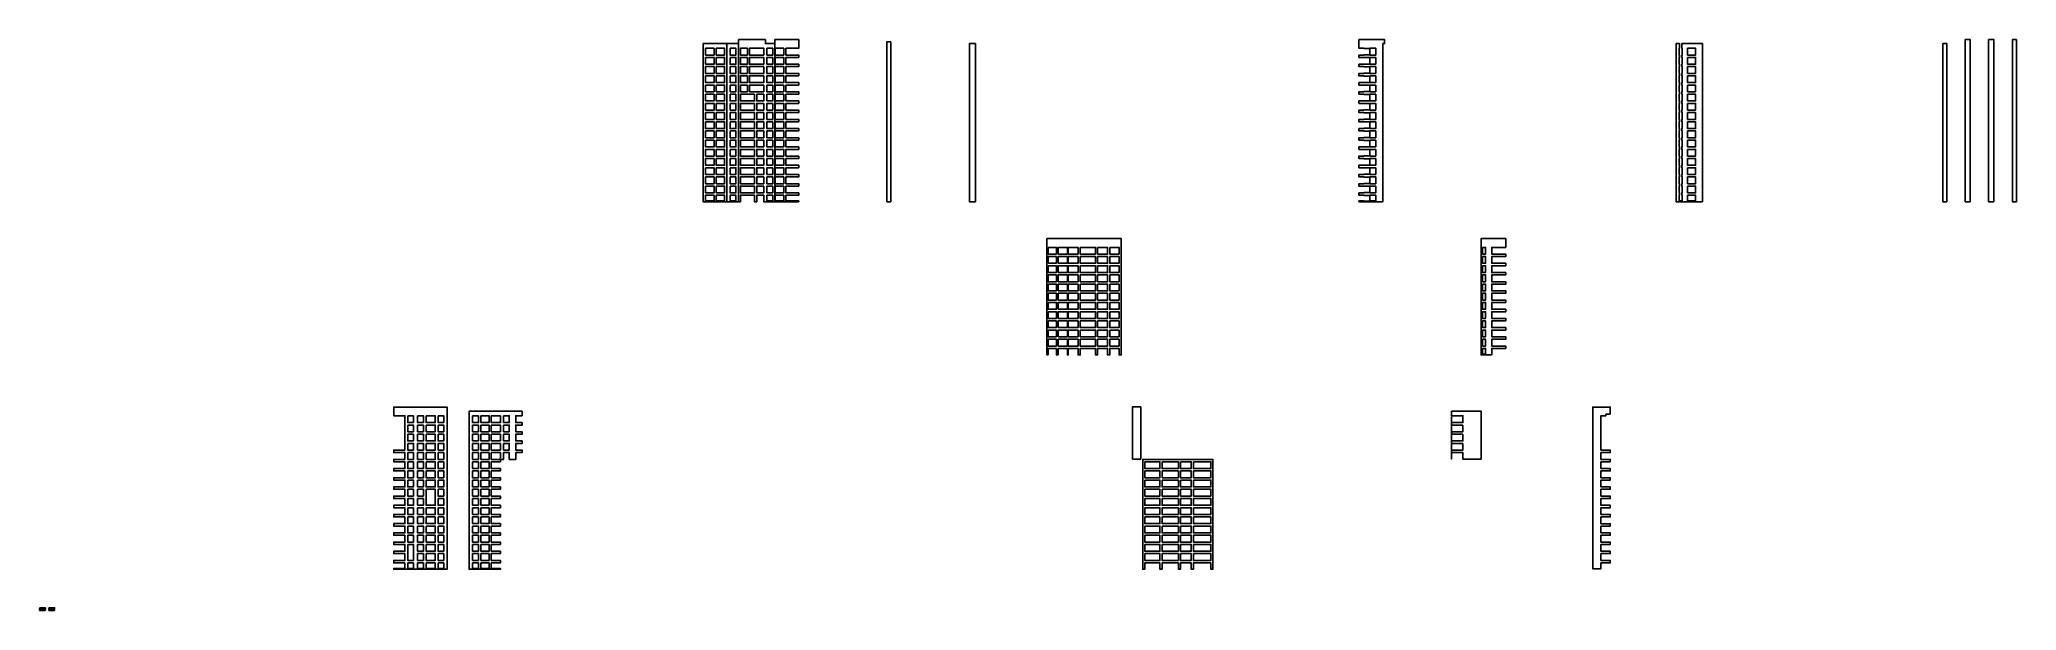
# Model space of a CAD drawing. Header units: millimetres. Extents: x 0 to 645058, y -6000 to 180410.
import ezdxf

# ---------------------------------------------------------------- set-up
doc = ezdxf.new("R2010")
doc.units = ezdxf.units.MM
for name, color, linetype, true_color in [('SAMPLE_T1', 7, 'Continuous', 0xa56639), ('SAMPLE_T2', 7, 'Continuous', 0x99451f), ('SAMPLE_T3', 7, 'Continuous', 0xcc7e5b), ('SAMPLE_T4', 7, 'Continuous', 0xe3c2a3), ('SAMPLE_T5', 7, 'Continuous', 0xc2a487), ('SAMPLE_T6', 7, 'Continuous', 0xffdebe)]:
    doc.layers.add(name, color=color, linetype=linetype, true_color=true_color)
doc.layers.add('ZONE_BEIGE', color=142, linetype='Continuous')
doc.layers.add('ZONE_TERRACOTTA', color=200, linetype='Continuous')

msp = doc.modelspace()

# ---------------------------------------------------------------- linework, layer by layer
at = {"layer": 'SAMPLE_T1'}
for points in [[(0, -5644), (290, -5644), (290, -5562), (0, -5562)], [(297, -5288), (587, -5288), (587, -5206), (297, -5206)], [(297, -5466), (587, -5466), (587, -5384), (297, -5384)], [(297, -6000), (587, -6000), (587, -5918), (297, -5918)], [(446, -5555), (736, -5555), (736, -5473), (446, -5473)], [(446, -5733), (736, -5733), (736, -5651), (446, -5651)], [(742, -5377), (1032, -5377), (1032, -5295), (742, -5295)], [(742, -5911), (1032, -5911), (1032, -5829), (742, -5829)], [(891, -5644), (1181, -5644), (1181, -5562), (891, -5562)], [(1040, -5555), (1330, -5555), (1330, -5473), (1040, -5473)], [(1188, -5822), (1478, -5822), (1478, -5740), (1188, -5740)], [(1336, -5199), (1626, -5199), (1626, -5117), (1336, -5117)], [(1485, -5288), (1775, -5288), (1775, -5206), (1485, -5206)], [(1485, -5466), (1775, -5466), (1775, -5384), (1485, -5384)], [(1485, -6000), (1775, -6000), (1775, -5918), (1485, -5918)]]:
    msp.add_lwpolyline(points, close=True, dxfattribs=at)
at = {"layer": 'SAMPLE_T2'}
for points in [[(148, -5199), (438, -5199), (438, -5117), (148, -5117)], [(148, -5377), (438, -5377), (438, -5295), (148, -5295)], [(148, -5911), (438, -5911), (438, -5829), (148, -5829)], [(594, -5288), (884, -5288), (884, -5206), (594, -5206)], [(594, -5466), (884, -5466), (884, -5384), (594, -5384)], [(594, -5822), (884, -5822), (884, -5740), (594, -5740)], [(594, -6000), (884, -6000), (884, -5918), (594, -5918)], [(742, -5733), (1032, -5733), (1032, -5651), (742, -5651)], [(1040, -5199), (1330, -5199), (1330, -5117), (1040, -5117)], [(1188, -5644), (1478, -5644), (1478, -5562), (1188, -5562)], [(1336, -5377), (1626, -5377), (1626, -5295), (1336, -5295)], [(1336, -5555), (1626, -5555), (1626, -5473), (1336, -5473)], [(1336, -5911), (1626, -5911), (1626, -5829), (1336, -5829)], [(1485, -5822), (1775, -5822), (1775, -5740), (1485, -5740)], [(1634, -5733), (1924, -5733), (1924, -5651), (1634, -5651)]]:
    msp.add_lwpolyline(points, close=True, dxfattribs=at)
at = {"layer": 'SAMPLE_T3'}
for points in [[(0, -5288), (290, -5288), (290, -5206), (0, -5206)], [(0, -5466), (290, -5466), (290, -5384), (0, -5384)], [(0, -5822), (290, -5822), (290, -5740), (0, -5740)], [(0, -6000), (290, -6000), (290, -5918), (0, -5918)], [(148, -5555), (438, -5555), (438, -5473), (148, -5473)], [(148, -5733), (438, -5733), (438, -5651), (148, -5651)], [(297, -5644), (587, -5644), (587, -5562), (297, -5562)], [(297, -5822), (587, -5822), (587, -5740), (297, -5740)], [(446, -5199), (736, -5199), (736, -5117), (446, -5117)], [(446, -5377), (736, -5377), (736, -5295), (446, -5295)], [(446, -5911), (736, -5911), (736, -5829), (446, -5829)], [(594, -5644), (884, -5644), (884, -5562), (594, -5562)], [(742, -5199), (1032, -5199), (1032, -5117), (742, -5117)], [(742, -5555), (1032, -5555), (1032, -5473), (742, -5473)], [(891, -5288), (1181, -5288), (1181, -5206), (891, -5206)], [(891, -5466), (1181, -5466), (1181, -5384), (891, -5384)], [(891, -5822), (1181, -5822), (1181, -5740), (891, -5740)], [(891, -6000), (1181, -6000), (1181, -5918), (891, -5918)], [(1040, -5377), (1330, -5377), (1330, -5295), (1040, -5295)], [(1040, -5733), (1330, -5733), (1330, -5651), (1040, -5651)], [(1040, -5911), (1330, -5911), (1330, -5829), (1040, -5829)], [(1188, -5288), (1478, -5288), (1478, -5206), (1188, -5206)], [(1188, -5466), (1478, -5466), (1478, -5384), (1188, -5384)], [(1188, -6000), (1478, -6000), (1478, -5918), (1188, -5918)], [(1336, -5733), (1626, -5733), (1626, -5651), (1336, -5651)], [(1485, -5644), (1775, -5644), (1775, -5562), (1485, -5562)], [(1634, -5199), (1924, -5199), (1924, -5117), (1634, -5117)], [(1634, -5377), (1924, -5377), (1924, -5295), (1634, -5295)], [(1634, -5555), (1924, -5555), (1924, -5473), (1634, -5473)], [(1634, -5911), (1924, -5911), (1924, -5829), (1634, -5829)]]:
    msp.add_lwpolyline(points, close=True, dxfattribs=at)
at = {"layer": 'SAMPLE_T4'}
for points in [[(3000, -5644), (3290, -5644), (3290, -5562), (3000, -5562)], [(3297, -5288), (3587, -5288), (3587, -5206), (3297, -5206)], [(3297, -5466), (3587, -5466), (3587, -5384), (3297, -5384)], [(3297, -6000), (3587, -6000), (3587, -5918), (3297, -5918)], [(3446, -5555), (3736, -5555), (3736, -5473), (3446, -5473)], [(3446, -5733), (3736, -5733), (3736, -5651), (3446, -5651)], [(3742, -5377), (4032, -5377), (4032, -5295), (3742, -5295)], [(3742, -5911), (4032, -5911), (4032, -5829), (3742, -5829)], [(3891, -5644), (4181, -5644), (4181, -5562), (3891, -5562)], [(4040, -5555), (4330, -5555), (4330, -5473), (4040, -5473)], [(4188, -5822), (4478, -5822), (4478, -5740), (4188, -5740)], [(4336, -5199), (4626, -5199), (4626, -5117), (4336, -5117)], [(4485, -5288), (4775, -5288), (4775, -5206), (4485, -5206)], [(4485, -5466), (4775, -5466), (4775, -5384), (4485, -5384)], [(4485, -6000), (4775, -6000), (4775, -5918), (4485, -5918)]]:
    msp.add_lwpolyline(points, close=True, dxfattribs=at)
at = {"layer": 'SAMPLE_T5'}
for points in [[(3148, -5199), (3438, -5199), (3438, -5117), (3148, -5117)], [(3148, -5377), (3438, -5377), (3438, -5295), (3148, -5295)], [(3148, -5911), (3438, -5911), (3438, -5829), (3148, -5829)], [(3594, -5288), (3884, -5288), (3884, -5206), (3594, -5206)], [(3594, -5466), (3884, -5466), (3884, -5384), (3594, -5384)], [(3594, -5822), (3884, -5822), (3884, -5740), (3594, -5740)], [(3594, -6000), (3884, -6000), (3884, -5918), (3594, -5918)], [(3742, -5733), (4032, -5733), (4032, -5651), (3742, -5651)], [(4040, -5199), (4330, -5199), (4330, -5117), (4040, -5117)], [(4188, -5644), (4478, -5644), (4478, -5562), (4188, -5562)], [(4336, -5377), (4626, -5377), (4626, -5295), (4336, -5295)], [(4336, -5555), (4626, -5555), (4626, -5473), (4336, -5473)], [(4336, -5911), (4626, -5911), (4626, -5829), (4336, -5829)], [(4485, -5822), (4775, -5822), (4775, -5740), (4485, -5740)], [(4634, -5733), (4924, -5733), (4924, -5651), (4634, -5651)]]:
    msp.add_lwpolyline(points, close=True, dxfattribs=at)
at = {"layer": 'SAMPLE_T6'}
for points in [[(3000, -5288), (3290, -5288), (3290, -5206), (3000, -5206)], [(3000, -5466), (3290, -5466), (3290, -5384), (3000, -5384)], [(3000, -5822), (3290, -5822), (3290, -5740), (3000, -5740)], [(3000, -6000), (3290, -6000), (3290, -5918), (3000, -5918)], [(3148, -5555), (3438, -5555), (3438, -5473), (3148, -5473)], [(3148, -5733), (3438, -5733), (3438, -5651), (3148, -5651)], [(3297, -5644), (3587, -5644), (3587, -5562), (3297, -5562)], [(3297, -5822), (3587, -5822), (3587, -5740), (3297, -5740)], [(3446, -5199), (3736, -5199), (3736, -5117), (3446, -5117)], [(3446, -5377), (3736, -5377), (3736, -5295), (3446, -5295)], [(3446, -5911), (3736, -5911), (3736, -5829), (3446, -5829)], [(3594, -5644), (3884, -5644), (3884, -5562), (3594, -5562)], [(3742, -5199), (4032, -5199), (4032, -5117), (3742, -5117)], [(3742, -5555), (4032, -5555), (4032, -5473), (3742, -5473)], [(3891, -5288), (4181, -5288), (4181, -5206), (3891, -5206)], [(3891, -5466), (4181, -5466), (4181, -5384), (3891, -5384)], [(3891, -5822), (4181, -5822), (4181, -5740), (3891, -5740)], [(3891, -6000), (4181, -6000), (4181, -5918), (3891, -5918)], [(4040, -5377), (4330, -5377), (4330, -5295), (4040, -5295)], [(4040, -5733), (4330, -5733), (4330, -5651), (4040, -5651)], [(4040, -5911), (4330, -5911), (4330, -5829), (4040, -5829)], [(4188, -5288), (4478, -5288), (4478, -5206), (4188, -5206)], [(4188, -5466), (4478, -5466), (4478, -5384), (4188, -5384)], [(4188, -6000), (4478, -6000), (4478, -5918), (4188, -5918)], [(4336, -5733), (4626, -5733), (4626, -5651), (4336, -5651)], [(4485, -5644), (4775, -5644), (4775, -5562), (4485, -5562)], [(4634, -5199), (4924, -5199), (4924, -5117), (4634, -5117)], [(4634, -5377), (4924, -5377), (4924, -5295), (4634, -5295)], [(4634, -5555), (4924, -5555), (4924, -5473), (4634, -5473)], [(4634, -5911), (4924, -5911), (4924, -5829), (4634, -5829)]]:
    msp.add_lwpolyline(points, close=True, dxfattribs=at)
at = {"layer": 'ZONE_BEIGE'}
for points in [[(224298, 179060), (216503, 179060), (216503, 127450), (224298, 127450)], [(217323, 177555), (220093, 177555), (220093, 175345), (217323, 175345)], [(217323, 174555), (220093, 174555), (220093, 172345), (217323, 172345)], [(220783, 177555), (223553, 177555), (223553, 175345), (220783, 175345)], [(220783, 174555), (223553, 174555), (223553, 172345), (220783, 172345)], [(228093, 179060), (224298, 179060), (224298, 127450), (228093, 127450)], [(225318, 177555), (227218, 177555), (227218, 175345), (225318, 175345)], [(225318, 174555), (227218, 174555), (227218, 172345), (225318, 172345)], [(239898, 179060), (236863, 179060), (236863, 180410), (228093, 180410), (228093, 127450), (228675, 127450), (228675, 129555), (233323, 129555), (233323, 127450), (234013, 127450), (234013, 129555), (236281, 129555), (236281, 127450), (239898, 127450)], [(230963, 177555), (230963, 175345), (228675, 175345), (228675, 177555)], [(230963, 174555), (230963, 172345), (228675, 172345), (228675, 174555)], [(236281, 177555), (236281, 175345), (231653, 175345), (231653, 177555)], [(236281, 174555), (236281, 172345), (231653, 172345), (231653, 174555)], [(239238, 177555), (239238, 175345), (237338, 175345), (237338, 177555)], [(239238, 174555), (239238, 172345), (237338, 172345), (237338, 174555)], [(247703, 172345), (243533, 172345), (243533, 174555), (247703, 174555), (247703, 175345), (243533, 175345), (243533, 177555), (247703, 177555), (247703, 180410), (239898, 180410), (239898, 127450), (247703, 127450), (247703, 127710), (243533, 127710), (243533, 129555), (247703, 129555), (247703, 130345), (243533, 130345), (243533, 132555), (247703, 132555), (247703, 133345), (243533, 133345), (243533, 135555), (247703, 135555), (247703, 136345), (243533, 136345), (243533, 138555), (247703, 138555), (247703, 139345), (243533, 139345), (243533, 141555), (247703, 141555), (247703, 142345), (243533, 142345), (243533, 144555), (247703, 144555), (247703, 145345), (243533, 145345), (243533, 147555), (247703, 147555), (247703, 148345), (243533, 148345), (243533, 150555), (247703, 150555), (247703, 151345), (243533, 151345), (243533, 153555), (247703, 153555), (247703, 154345), (243533, 154345), (243533, 156555), (247703, 156555), (247703, 157345), (243533, 157345), (243533, 159555), (247703, 159555), (247703, 160345), (243533, 160345), (243533, 162555), (247703, 162555), (247703, 163345), (243533, 163345), (243533, 165555), (247703, 165555), (247703, 166345), (243533, 166345), (243533, 168555), (247703, 168555), (247703, 169345), (243533, 169345), (243533, 171555), (247703, 171555)], [(240073, 177555), (242843, 177555), (242843, 175345), (240073, 175345)], [(240073, 174555), (242843, 174555), (242843, 172345), (240073, 172345)], [(305346, 179060), (303396, 179060), (303396, 127450), (305346, 127450)], [(432137, 138485), (434092, 138485), (434092, 136415), (432137, 136415), (432137, 136345), (430502, 136345), (430502, 135555), (432137, 135555), (432137, 135485), (434092, 135485), (434092, 133415), (432137, 133415), (432137, 133345), (430502, 133345), (430502, 132555), (432137, 132555), (432137, 132485), (434092, 132485), (434092, 130415), (432137, 130415), (432137, 130345), (430502, 130345), (430502, 129555), (432137, 129555), (432137, 129485), (434092, 129485), (434092, 127645), (432137, 127645), (432137, 127710), (430502, 127710), (430502, 127450), (438317, 127450), (438317, 179060), (438892, 179060), (438892, 180410), (430502, 180410), (430502, 177555), (432137, 177555), (432137, 177485), (434092, 177485), (434092, 175415), (432137, 175415), (432137, 175345), (430502, 175345), (430502, 174555), (432137, 174555), (432137, 174485), (434092, 174485), (434092, 172415), (432137, 172415), (432137, 172345), (430502, 172345), (430502, 171555), (432137, 171555), (432137, 171485), (434092, 171485), (434092, 169415), (432137, 169415), (432137, 169345), (430502, 169345), (430502, 168555), (432137, 168555), (432137, 168485), (434092, 168485), (434092, 166415), (432137, 166415), (432137, 166345), (430502, 166345), (430502, 165555), (432137, 165555), (432137, 165485), (434092, 165485), (434092, 163415), (432137, 163415), (432137, 163345), (430502, 163345), (430502, 162555), (432137, 162555), (432137, 162485), (434092, 162485), (434092, 160415), (432137, 160415), (432137, 160345), (430502, 160345), (430502, 159555), (432137, 159555), (432137, 159485), (434092, 159485), (434092, 157415), (432137, 157415), (432137, 157345), (430502, 157345), (430502, 156555), (432137, 156555), (432137, 156485), (434092, 156485), (434092, 154415), (432137, 154415), (432137, 154345), (430502, 154345), (430502, 153555), (432137, 153555), (432137, 153485), (434092, 153485), (434092, 151415), (432137, 151415), (432137, 151345), (430502, 151345), (430502, 150555), (432137, 150555), (432137, 150485), (434092, 150485), (434092, 148415), (432137, 148415), (432137, 148345), (430502, 148345), (430502, 147555), (432137, 147555), (432137, 147485), (434092, 147485), (434092, 145415), (432137, 145415), (432137, 145345), (430502, 145345), (430502, 144555), (432137, 144555), (432137, 144485), (434092, 144485), (434092, 142415), (432137, 142415), (432137, 142345), (430502, 142345), (430502, 141555), (432137, 141555), (432137, 141485), (434092, 141485), (434092, 139415), (432137, 139415), (432137, 139345), (430502, 139345), (430502, 138555), (432137, 138555)], [(434092, 177555), (435992, 177555), (435992, 175345), (434092, 175345)], [(434092, 174555), (435992, 174555), (435992, 172345), (434092, 172345)], [(535062, 132555), (535062, 133345), (534992, 133345), (534992, 135555), (535062, 135555), (535062, 136345), (534992, 136345), (534992, 138555), (535062, 138555), (535062, 139345), (534992, 139345), (534992, 141555), (535062, 141555), (535062, 142345), (534992, 142345), (534992, 144555), (535062, 144555), (535062, 145345), (534992, 145345), (534992, 147555), (535062, 147555), (535062, 148345), (534992, 148345), (534992, 150555), (535062, 150555), (535062, 151345), (534992, 151345), (534992, 153555), (535062, 153555), (535062, 154345), (534992, 154345), (534992, 156555), (535062, 156555), (535062, 157345), (534992, 157345), (534992, 159555), (535062, 159555), (535062, 160345), (534992, 160345), (534992, 162555), (535062, 162555), (535062, 163345), (534992, 163345), (534992, 165555), (535062, 165555), (535062, 166345), (534992, 166345), (534992, 168555), (535062, 168555), (535062, 169345), (534992, 169345), (534992, 171555), (535062, 171555), (535062, 172345), (534992, 172345), (534992, 174555), (535062, 174555), (535062, 175345), (534992, 175345), (534992, 177555), (535062, 177555), (535062, 179060), (533999, 179060), (533999, 127450), (542611, 127450), (542611, 179060), (535922, 179060), (535922, 177555), (535992, 177555), (535992, 175345), (535922, 175345), (535922, 174555), (535992, 174555), (535992, 172345), (535922, 172345), (535922, 171555), (535992, 171555), (535992, 169345), (535922, 169345), (535922, 168555), (535992, 168555), (535992, 166345), (535922, 166345), (535922, 165555), (535992, 165555), (535992, 163345), (535922, 163345), (535922, 162555), (535992, 162555), (535992, 160345), (535922, 160345), (535922, 159555), (535992, 159555), (535992, 157345), (535922, 157345), (535922, 156555), (535992, 156555), (535992, 154345), (535922, 154345), (535922, 153555), (535992, 153555), (535992, 151345), (535922, 151345), (535922, 150555), (535992, 150555), (535992, 148345), (535922, 148345), (535922, 147555), (535992, 147555), (535992, 145345), (535922, 145345), (535922, 144555), (535992, 144555), (535992, 142345), (535922, 142345), (535922, 141555), (535992, 141555), (535992, 139345), (535922, 139345), (535922, 138555), (535992, 138555), (535992, 136345), (535922, 136345), (535922, 135555), (535992, 135555), (535992, 133345), (535922, 133345), (535922, 132555), (535992, 132555), (535992, 130345), (535922, 130345), (535922, 129555), (535992, 129555), (535992, 127710), (534992, 127710), (534992, 129555), (535062, 129555), (535062, 130345), (534992, 130345), (534992, 132555)], [(537742, 177555), (540342, 177555), (540342, 175345), (537742, 175345)], [(537742, 174555), (540342, 174555), (540342, 172345), (537742, 172345)], [(622313, 179060), (621018, 179060), (621018, 127450), (622313, 127450)], [(629963, 127450), (629963, 180410), (628348, 180410), (628348, 127450)], [(637728, 127450), (637728, 180410), (635963, 180410), (635963, 127450)], [(645058, 180410), (643763, 180410), (643763, 127450), (645058, 127450)], [(217323, 171555), (220093, 171555), (220093, 169345), (217323, 169345)], [(217323, 168555), (220093, 168555), (220093, 166345), (217323, 166345)], [(220783, 171555), (223553, 171555), (223553, 169345), (220783, 169345)], [(220783, 168555), (223553, 168555), (223553, 166345), (220783, 166345)], [(225318, 171555), (227218, 171555), (227218, 169345), (225318, 169345)], [(225318, 168555), (227218, 168555), (227218, 166345), (225318, 166345)], [(230963, 171555), (230963, 169345), (228675, 169345), (228675, 171555)], [(230963, 168555), (230963, 166345), (228675, 166345), (228675, 168555)], [(236281, 171555), (236281, 169345), (231653, 169345), (231653, 171555)], [(236281, 168555), (236281, 166345), (231653, 166345), (231653, 168555)], [(239238, 171555), (239238, 169345), (237338, 169345), (237338, 171555)], [(239238, 168555), (239238, 166345), (237338, 166345), (237338, 168555)], [(240073, 171555), (242843, 171555), (242843, 169345), (240073, 169345)], [(240073, 168555), (242843, 168555), (242843, 166345), (240073, 166345)], [(434092, 171555), (435992, 171555), (435992, 169345), (434092, 169345)], [(434092, 168555), (435992, 168555), (435992, 166345), (434092, 166345)], [(537742, 171555), (540342, 171555), (540342, 169345), (537742, 169345)], [(537742, 168555), (540342, 168555), (540342, 166345), (537742, 166345)], [(217323, 165555), (220093, 165555), (220093, 163345), (217323, 163345)], [(217323, 162555), (220093, 162555), (220093, 160345), (217323, 160345)], [(220783, 165555), (223553, 165555), (223553, 163345), (220783, 163345)], [(220783, 162555), (223553, 162555), (223553, 160345), (220783, 160345)], [(225318, 165555), (227218, 165555), (227218, 163345), (225318, 163345)], [(225318, 162555), (227218, 162555), (227218, 160345), (225318, 160345)], [(230963, 165555), (230963, 163345), (228675, 163345), (228675, 165555)], [(233323, 162555), (233323, 160345), (228675, 160345), (228675, 162555)], [(236281, 165555), (236281, 163345), (231653, 163345), (231653, 165555)], [(236281, 162555), (236281, 160345), (234013, 160345), (234013, 162555)], [(239238, 165555), (239238, 163345), (237338, 163345), (237338, 165555)], [(239238, 162555), (239238, 160345), (237338, 160345), (237338, 162555)], [(240073, 165555), (242843, 165555), (242843, 163345), (240073, 163345)], [(240073, 162555), (242843, 162555), (242843, 160345), (240073, 160345)], [(434092, 165555), (435992, 165555), (435992, 163345), (434092, 163345)], [(434092, 162555), (435992, 162555), (435992, 160345), (434092, 160345)], [(537742, 165555), (540342, 165555), (540342, 163345), (537742, 163345)], [(537742, 162555), (540342, 162555), (540342, 160345), (537742, 160345)], [(217323, 159555), (220093, 159555), (220093, 157345), (217323, 157345)], [(217323, 156555), (220093, 156555), (220093, 154345), (217323, 154345)], [(220783, 159555), (223553, 159555), (223553, 157345), (220783, 157345)], [(220783, 156555), (223553, 156555), (223553, 154345), (220783, 154345)], [(225318, 159555), (227218, 159555), (227218, 157345), (225318, 157345)], [(225318, 156555), (227218, 156555), (227218, 154345), (225318, 154345)], [(233323, 159555), (233323, 157345), (228675, 157345), (228675, 159555)], [(233323, 156555), (233323, 154345), (228675, 154345), (228675, 156555)], [(236281, 159555), (236281, 157345), (234013, 157345), (234013, 159555)], [(236281, 156555), (236281, 154345), (234013, 154345), (234013, 156555)], [(239238, 159555), (239238, 157345), (237338, 157345), (237338, 159555)], [(239238, 156555), (239238, 154345), (237338, 154345), (237338, 156555)], [(240073, 159555), (242843, 159555), (242843, 157345), (240073, 157345)], [(240073, 156555), (242843, 156555), (242843, 154345), (240073, 154345)], [(434092, 159555), (435992, 159555), (435992, 157345), (434092, 157345)], [(434092, 156555), (435992, 156555), (435992, 154345), (434092, 154345)], [(537742, 159555), (540342, 159555), (540342, 157345), (537742, 157345)], [(537742, 156555), (540342, 156555), (540342, 154345), (537742, 154345)], [(217323, 153555), (220093, 153555), (220093, 151345), (217323, 151345)], [(217323, 150555), (220093, 150555), (220093, 148345), (217323, 148345)], [(220783, 153555), (223553, 153555), (223553, 151345), (220783, 151345)], [(220783, 150555), (223553, 150555), (223553, 148345), (220783, 148345)], [(225318, 153555), (227218, 153555), (227218, 151345), (225318, 151345)], [(225318, 150555), (227218, 150555), (227218, 148345), (225318, 148345)], [(233323, 153555), (233323, 151345), (228675, 151345), (228675, 153555)], [(233323, 150555), (233323, 148345), (228675, 148345), (228675, 150555)], [(236281, 153555), (236281, 151345), (234013, 151345), (234013, 153555)], [(236281, 150555), (236281, 148345), (234013, 148345), (234013, 150555)], [(239238, 153555), (239238, 151345), (237338, 151345), (237338, 153555)], [(239238, 150555), (239238, 148345), (237338, 148345), (237338, 150555)], [(240073, 153555), (242843, 153555), (242843, 151345), (240073, 151345)], [(240073, 150555), (242843, 150555), (242843, 148345), (240073, 148345)], [(434092, 153555), (435992, 153555), (435992, 151345), (434092, 151345)], [(434092, 150555), (435992, 150555), (435992, 148345), (434092, 148345)], [(537742, 153555), (540342, 153555), (540342, 151345), (537742, 151345)], [(537742, 150555), (540342, 150555), (540342, 148345), (537742, 148345)], [(217323, 147555), (220093, 147555), (220093, 145345), (217323, 145345)], [(217323, 144555), (220093, 144555), (220093, 142345), (217323, 142345)], [(220783, 147555), (223553, 147555), (223553, 145345), (220783, 145345)], [(220783, 144555), (223553, 144555), (223553, 142345), (220783, 142345)], [(225318, 147555), (227218, 147555), (227218, 145345), (225318, 145345)], [(225318, 144555), (227218, 144555), (227218, 142345), (225318, 142345)], [(233323, 147555), (233323, 145345), (228675, 145345), (228675, 147555)], [(233323, 144555), (233323, 142345), (228675, 142345), (228675, 144555)], [(236281, 147555), (236281, 145345), (234013, 145345), (234013, 147555)], [(236281, 144555), (236281, 142345), (234013, 142345), (234013, 144555)], [(239238, 147555), (239238, 145345), (237338, 145345), (237338, 147555)], [(239238, 144555), (239238, 142345), (237338, 142345), (237338, 144555)], [(240073, 147555), (242843, 147555), (242843, 145345), (240073, 145345)], [(240073, 144555), (242843, 144555), (242843, 142345), (240073, 142345)], [(434092, 147555), (435992, 147555), (435992, 145345), (434092, 145345)], [(434092, 144555), (435992, 144555), (435992, 142345), (434092, 142345)], [(537742, 147555), (540342, 147555), (540342, 145345), (537742, 145345)], [(537742, 144555), (540342, 144555), (540342, 142345), (537742, 142345)], [(217323, 141555), (220093, 141555), (220093, 139345), (217323, 139345)], [(217323, 138555), (220093, 138555), (220093, 136345), (217323, 136345)], [(217323, 135555), (220093, 135555), (220093, 133345), (217323, 133345)], [(220783, 141555), (223553, 141555), (223553, 139345), (220783, 139345)], [(220783, 138555), (223553, 138555), (223553, 136345), (220783, 136345)], [(220783, 135555), (223553, 135555), (223553, 133345), (220783, 133345)], [(225318, 141555), (227218, 141555), (227218, 139345), (225318, 139345)], [(225318, 138555), (227218, 138555), (227218, 136345), (225318, 136345)], [(225318, 135555), (227218, 135555), (227218, 133345), (225318, 133345)], [(233323, 141555), (233323, 139345), (228675, 139345), (228675, 141555)], [(233323, 138555), (233323, 136345), (228675, 136345), (228675, 138555)], [(233323, 135555), (233323, 133345), (228675, 133345), (228675, 135555)], [(236281, 141555), (236281, 139345), (234013, 139345), (234013, 141555)], [(236281, 138555), (236281, 136345), (234013, 136345), (234013, 138555)], [(236281, 135555), (236281, 133345), (234013, 133345), (234013, 135555)], [(239238, 141555), (239238, 139345), (237338, 139345), (237338, 141555)], [(239238, 138555), (239238, 136345), (237338, 136345), (237338, 138555)], [(239238, 135555), (239238, 133345), (237338, 133345), (237338, 135555)], [(240073, 141555), (242843, 141555), (242843, 139345), (240073, 139345)], [(240073, 138555), (242843, 138555), (242843, 136345), (240073, 136345)], [(240073, 135555), (242843, 135555), (242843, 133345), (240073, 133345)], [(434092, 141555), (435992, 141555), (435992, 139345), (434092, 139345)], [(434092, 138555), (435992, 138555), (435992, 136345), (434092, 136345)], [(434092, 135555), (435992, 135555), (435992, 133345), (434092, 133345)], [(537742, 141555), (540342, 141555), (540342, 139345), (537742, 139345)], [(537742, 138555), (540342, 138555), (540342, 136345), (537742, 136345)], [(537742, 135555), (540342, 135555), (540342, 133345), (537742, 133345)], [(217323, 132555), (220093, 132555), (220093, 130345), (217323, 130345)], [(217323, 129555), (220093, 129555), (220093, 127710), (217323, 127710)], [(220783, 132555), (223553, 132555), (223553, 130345), (220783, 130345)], [(220783, 129555), (223553, 129555), (223553, 127710), (220783, 127710)], [(225318, 132555), (227218, 132555), (227218, 130345), (225318, 130345)], [(225318, 129555), (227218, 129555), (227218, 127710), (225318, 127710)], [(233323, 132555), (233323, 130345), (228675, 130345), (228675, 132555)], [(236281, 132555), (236281, 130345), (234013, 130345), (234013, 132555)], [(239238, 132555), (239238, 130345), (237338, 130345), (237338, 132555)], [(239238, 129555), (239238, 127710), (237338, 127710), (237338, 129555)], [(240073, 132555), (242843, 132555), (242843, 130345), (240073, 130345)], [(240073, 129555), (242843, 129555), (242843, 127710), (240073, 127710)], [(434092, 132555), (435992, 132555), (435992, 130345), (434092, 130345)], [(434092, 129555), (435992, 129555), (435992, 127710), (434092, 127710)], [(537742, 132555), (540342, 132555), (540342, 130345), (537742, 130345)], [(537742, 129555), (540342, 129555), (540342, 127710), (537742, 127710)], [(155403, 43345), (155403, 45555), (157453, 45555), (157453, 46345), (155403, 46345), (155403, 48555), (157453, 48555), (157453, 49345), (155403, 49345), (155403, 51555), (157453, 51555), (157453, 52345), (155403, 52345), (155403, 54555), (157453, 54555), (157453, 55345), (155403, 55345), (155403, 57555), (157453, 57555), (157453, 59060), (140153, 59060), (140153, 7450), (150363, 7450), (150363, 7710), (147373, 7710), (147373, 9555), (150363, 9555), (150363, 10345), (147373, 10345), (147373, 12555), (150363, 12555), (150363, 13345), (147373, 13345), (147373, 15555), (150363, 15555), (150363, 16345), (147373, 16345), (147373, 18555), (150363, 18555), (150363, 19345), (147373, 19345), (147373, 21555), (150363, 21555), (150363, 22345), (147373, 22345), (147373, 24555), (150363, 24555), (150363, 25345), (147373, 25345), (147373, 27555), (150363, 27555), (150363, 28345), (147373, 28345), (147373, 30555), (150363, 30555), (150363, 31345), (147373, 31345), (147373, 33555), (150363, 33555), (150363, 34345), (147373, 34345), (147373, 36555), (150363, 36555), (150363, 37345), (147373, 37345), (147373, 39555), (150363, 39555), (150363, 40345), (147373, 40345), (147373, 42555), (150363, 42555), (150363, 43345), (147373, 43345), (147373, 45555), (150363, 45555), (150363, 43345), (151438, 43345), (151438, 45555), (153238, 45555), (153238, 43345)], [(356596, 43450), (359321, 43450), (359321, 60435), (356596, 60435)], [(460746, 57554), (464461, 57555), (464461, 55345), (460746, 55344), (460746, 57226), (460746, 43450), (460746, 43450), (460746, 45554), (464461, 45555), (464461, 43450), (470387, 43450), (470387, 59060), (460746, 59060)], [(141308, 57555), (143208, 57555), (143208, 55345), (141308, 55345)], [(141308, 54555), (143208, 54555), (143208, 52345), (141308, 52345)], [(144033, 57555), (146683, 57555), (146683, 55345), (144033, 55345)], [(144033, 54555), (146683, 54555), (146683, 52345), (144033, 52345)], [(147373, 57555), (150363, 57555), (150363, 55345), (147373, 55345)], [(147373, 54555), (150363, 54555), (150363, 52345), (147373, 52345)], [(151438, 57555), (153238, 57555), (153238, 55345), (151438, 55345)], [(151438, 54555), (153238, 54555), (153238, 52345), (151438, 52345)], [(464461, 54555), (464461, 52345), (460746, 52344), (460746, 54554)], [(141308, 51555), (143208, 51555), (143208, 49345), (141308, 49345)], [(141308, 48555), (143208, 48555), (143208, 46345), (141308, 46345)], [(141308, 45555), (143208, 45555), (143208, 43345), (141308, 43345)], [(144033, 51555), (146683, 51555), (146683, 49345), (144033, 49345)], [(144033, 48555), (146683, 48555), (146683, 46345), (144033, 46345)], [(144033, 45555), (146683, 45555), (146683, 43345), (144033, 43345)], [(147373, 51555), (150363, 51555), (150363, 49345), (147373, 49345)], [(147373, 48555), (150363, 48555), (150363, 46345), (147373, 46345)], [(151438, 51555), (153238, 51555), (153238, 49345), (151438, 49345)], [(151438, 48555), (153238, 48555), (153238, 46345), (151438, 46345)], [(464461, 51555), (464461, 49345), (460746, 49344), (460746, 51554)], [(464461, 48555), (464461, 46345), (460746, 46344), (460746, 48554)], [(141308, 42555), (143208, 42555), (143208, 40345), (141308, 40345)], [(141308, 39555), (143208, 39555), (143208, 37345), (141308, 37345)], [(144033, 42555), (146683, 42555), (146683, 40345), (144033, 40345)], [(144033, 39555), (146683, 39555), (146683, 37345), (144033, 37345)], [(141308, 36555), (143208, 36555), (143208, 34345), (141308, 34345)], [(141308, 33555), (143208, 33555), (143208, 31345), (141308, 31345)], [(144033, 36555), (146683, 36555), (146683, 34345), (144033, 34345)], [(144033, 33555), (146683, 33555), (146683, 31345), (144033, 31345)], [(141308, 30555), (143208, 30555), (143208, 28345), (141308, 28345)], [(141308, 27555), (143208, 27555), (143208, 25345), (141308, 25345)], [(144033, 30555), (146683, 30555), (146683, 28345), (144033, 28345)], [(144033, 27555), (146683, 27555), (146683, 25345), (144033, 25345)], [(141308, 24555), (143208, 24555), (143208, 22345), (141308, 22345)], [(141308, 21555), (143208, 21555), (143208, 19345), (141308, 19345)], [(144033, 24555), (146683, 24555), (146683, 22345), (144033, 22345)], [(144033, 21555), (146683, 21555), (146683, 19345), (144033, 19345)], [(141308, 18555), (143208, 18555), (143208, 16345), (141308, 16345)], [(141308, 15555), (143208, 15555), (143208, 13345), (141308, 13345)], [(144033, 18555), (146683, 18555), (146683, 16345), (144033, 16345)], [(144033, 15555), (146683, 15555), (146683, 13345), (144033, 13345)], [(141308, 12555), (143208, 12555), (143208, 10345), (141308, 10345)], [(141308, 9555), (143208, 9555), (143208, 7710), (141308, 7710)], [(144033, 12555), (146683, 12555), (146683, 10345), (144033, 10345)], [(144033, 9555), (146683, 9555), (146683, 7710), (144033, 7710)]]:
    msp.add_lwpolyline(points, close=True, dxfattribs=at)
at = {"layer": 'ZONE_TERRACOTTA'}
for points in [[(276421, 127450), (277753, 127450), (277753, 179635), (276421, 179635)], [(332346, 79555), (335391, 79555), (335391, 77450), (335666, 77450), (335666, 79555), (338866, 79555), (338866, 77450), (339556, 77450), (339556, 79555), (344566, 79555), (344566, 77450), (345256, 77450), (345256, 79555), (348516, 79555), (348516, 77450), (349206, 77450), (349206, 79555), (352266, 79555), (352266, 77450), (352956, 77450), (352956, 115410), (328696, 115410), (328696, 77450), (329096, 77450), (329096, 79555), (331821, 79555), (331821, 77450), (332346, 77450)], [(329096, 112555), (331821, 112555), (331821, 110345), (329096, 110345)], [(332346, 110345), (332346, 112555), (335391, 112555), (335391, 110345)], [(335666, 110345), (335666, 112555), (338866, 112555), (338866, 110345)], [(339556, 112555), (344566, 112555), (344566, 110345), (339556, 110345)], [(345256, 112555), (348516, 112555), (348516, 110345), (345256, 110345)], [(349206, 112555), (352266, 112555), (352266, 110345), (349206, 110345)], [(476367, 112555), (478442, 112555), (478442, 115410), (470387, 115410), (470387, 77450), (473842, 77450), (473842, 79555), (476367, 79555), (476367, 79555), (478442, 79555), (478442, 80345), (473842, 80345), (473842, 82555), (476367, 82555), (476367, 82555), (478442, 82555), (478442, 83345), (473842, 83345), (473842, 85555), (476367, 85555), (476367, 85555), (478442, 85555), (478442, 86345), (473842, 86345), (473842, 88555), (476367, 88555), (476367, 88555), (478442, 88555), (478442, 89345), (473842, 89345), (473842, 91555), (476367, 91555), (476367, 91555), (478442, 91555), (478442, 92345), (473842, 92345), (473842, 94555), (476367, 94555), (476367, 94555), (478442, 94555), (478442, 95345), (473842, 95345), (473842, 97555), (476367, 97555), (476367, 97555), (478442, 97555), (478442, 98345), (473842, 98345), (473842, 100555), (476367, 100555), (476367, 100555), (478442, 100555), (478442, 101345), (473842, 101345), (473842, 103555), (476367, 103555), (476367, 103555), (478442, 103555), (478442, 104345), (473842, 104345), (473842, 106555), (476367, 106555), (476367, 106555), (478442, 106555), (478442, 107345), (473842, 107345), (473842, 109555), (476367, 109555), (476367, 109555), (478442, 109555), (478442, 110345), (473842, 110345), (473842, 112555), (476367, 112555)], [(470833, 112555), (471833, 112555), (471833, 110345), (470833, 110345)], [(329096, 107345), (329096, 109555), (331821, 109555), (331821, 107345)], [(329096, 106555), (331821, 106555), (331821, 104345), (329096, 104345)], [(329096, 103555), (331821, 103555), (331821, 101345), (329096, 101345)], [(332346, 107345), (332346, 109555), (335391, 109555), (335391, 107345)], [(332346, 104345), (332346, 106555), (335391, 106555), (335391, 104345)], [(332346, 101345), (332346, 103555), (335391, 103555), (335391, 101345)], [(335666, 107345), (335666, 109555), (338866, 109555), (338866, 107345)], [(335666, 104345), (335666, 106555), (338866, 106555), (338866, 104345)], [(335666, 101345), (335666, 103555), (338866, 103555), (338866, 101345)], [(339556, 109555), (344566, 109555), (344566, 107345), (339556, 107345)], [(339556, 106555), (344566, 106555), (344566, 104345), (339556, 104345)], [(339556, 103555), (344566, 103555), (344566, 101345), (339556, 101345)], [(345256, 109555), (348516, 109555), (348516, 107345), (345256, 107345)], [(345256, 106555), (348516, 106555), (348516, 104345), (345256, 104345)], [(345256, 103555), (348516, 103555), (348516, 101345), (345256, 101345)], [(349206, 109555), (352266, 109555), (352266, 107345), (349206, 107345)], [(349206, 106555), (352266, 106555), (352266, 104345), (349206, 104345)], [(349206, 103555), (352266, 103555), (352266, 101345), (349206, 101345)], [(470833, 109555), (471833, 109555), (471833, 107345), (470833, 107345)], [(470833, 106555), (471833, 106555), (471833, 104345), (470833, 104345)], [(470833, 103555), (471833, 103555), (471833, 101345), (470833, 101345)], [(329096, 100555), (331821, 100555), (331821, 98345), (329096, 98345)], [(329096, 97555), (331821, 97555), (331821, 95345), (329096, 95345)], [(332346, 98345), (332346, 100555), (335391, 100555), (335391, 98345)], [(332346, 95345), (332346, 97555), (335391, 97555), (335391, 95345)], [(335666, 98345), (335666, 100555), (338866, 100555), (338866, 98345)], [(335666, 95345), (335666, 97555), (338866, 97555), (338866, 95345)], [(339556, 100555), (344566, 100555), (344566, 98345), (339556, 98345)], [(339556, 97555), (344566, 97555), (344566, 95345), (339556, 95345)], [(345256, 100555), (348516, 100555), (348516, 98345), (345256, 98345)], [(345256, 97555), (348516, 97555), (348516, 95345), (345256, 95345)], [(349206, 100555), (352266, 100555), (352266, 98345), (349206, 98345)], [(349206, 97555), (352266, 97555), (352266, 95345), (349206, 95345)], [(470833, 100555), (471833, 100555), (471833, 98345), (470833, 98345)], [(470833, 97555), (471833, 97555), (471833, 95345), (470833, 95345)], [(329096, 94555), (331821, 94555), (331821, 92345), (329096, 92345)], [(329096, 91555), (331821, 91555), (331821, 89345), (329096, 89345)], [(332346, 92345), (332346, 94555), (335391, 94555), (335391, 92345)], [(332346, 89345), (332346, 91555), (335391, 91555), (335391, 89345)], [(335666, 92345), (335666, 94555), (338866, 94555), (338866, 92345)], [(335666, 89345), (335666, 91555), (338866, 91555), (338866, 89345)], [(339556, 94555), (344566, 94555), (344566, 92345), (339556, 92345)], [(339556, 91555), (344566, 91555), (344566, 89345), (339556, 89345)], [(345256, 94555), (348516, 94555), (348516, 92345), (345256, 92345)], [(345256, 91555), (348516, 91555), (348516, 89345), (345256, 89345)], [(349206, 94555), (352266, 94555), (352266, 92345), (349206, 92345)], [(349206, 91555), (352266, 91555), (352266, 89345), (349206, 89345)], [(470833, 94555), (471833, 94555), (471833, 92345), (470833, 92345)], [(470833, 91555), (471833, 91555), (471833, 89345), (470833, 89345)], [(329096, 88555), (331821, 88555), (331821, 86345), (329096, 86345)], [(329096, 85555), (331821, 85555), (331821, 83345), (329096, 83345)], [(332346, 86345), (332346, 88555), (335391, 88555), (335391, 86345)], [(332346, 83345), (332346, 85555), (335391, 85555), (335391, 83345)], [(335666, 86345), (335666, 88555), (338866, 88555), (338866, 86345)], [(335666, 83345), (335666, 85555), (338866, 85555), (338866, 83345)], [(339556, 88555), (344566, 88555), (344566, 86345), (339556, 86345)], [(339556, 85555), (344566, 85555), (344566, 83345), (339556, 83345)], [(345256, 88555), (348516, 88555), (348516, 86345), (345256, 86345)], [(345256, 85555), (348516, 85555), (348516, 83345), (345256, 83345)], [(349206, 88555), (352266, 88555), (352266, 86345), (349206, 86345)], [(349206, 85555), (352266, 85555), (352266, 83345), (349206, 83345)], [(470833, 88555), (471833, 88555), (471833, 86345), (470833, 86345)], [(470833, 85555), (471833, 85555), (471833, 83345), (470833, 83345)], [(329096, 82555), (331821, 82555), (331821, 80345), (329096, 80345)], [(332346, 80345), (332346, 82555), (335391, 82555), (335391, 80345)], [(335666, 80345), (335666, 82555), (338866, 82555), (338866, 80345)], [(339556, 82555), (344566, 82555), (344566, 80345), (339556, 80345)], [(345256, 82555), (348516, 82555), (348516, 80345), (345256, 80345)], [(349206, 82555), (352266, 82555), (352266, 80345), (349206, 80345)], [(470833, 82555), (471833, 82555), (471833, 80345), (470833, 80345)], [(470833, 79555), (471833, 79555), (471833, 77710), (470833, 77710)], [(119223, 43345), (115603, 43345), (115603, 42555), (119223, 42555), (119223, 40345), (115603, 40345), (115603, 39555), (119223, 39555), (119223, 37345), (115603, 37345), (115603, 36555), (119223, 36555), (119223, 34345), (115603, 34345), (115603, 33555), (119223, 33555), (119223, 31345), (115603, 31345), (115603, 30555), (119223, 30555), (119223, 28345), (115603, 28345), (115603, 27555), (119223, 27555), (119223, 25345), (115603, 25345), (115603, 24555), (119223, 24555), (119223, 22345), (115603, 22345), (115603, 21555), (119223, 21555), (119223, 19345), (115603, 19345), (115603, 18555), (119223, 18555), (119223, 16345), (115603, 16345), (115603, 15555), (119223, 15555), (119223, 13345), (115603, 13345), (115603, 12555), (119223, 12555), (119223, 10345), (115603, 10345), (115603, 9555), (119223, 9555), (119223, 7710), (115603, 7710), (115603, 7450), (133003, 7450), (133003, 60410), (115603, 60410), (115603, 57555), (119223, 57555), (119223, 46345), (115603, 46345), (115603, 45555), (119223, 45555)], [(512512, 58080), (512512, 60410), (506813, 60410), (506813, 7643), (509442, 7643), (509442, 9555), (512512, 9555), (512512, 10344), (509443, 10344), (509443, 12555), (512512, 12555), (512512, 13344), (509443, 13344), (509443, 15555), (512512, 15555), (512512, 16344), (509443, 16344), (509443, 18555), (512512, 18555), (512512, 19344), (509443, 19344), (509443, 21555), (512512, 21555), (512512, 22344), (509443, 22344), (509443, 24555), (512512, 24555), (512512, 25344), (509443, 25344), (509443, 27555), (512512, 27555), (512512, 28344), (509443, 28344), (509443, 30555), (512512, 30555), (512512, 31344), (509443, 31344), (509443, 33555), (512512, 33555), (512512, 34344), (509443, 34344), (509443, 36555), (512512, 36555), (512512, 37344), (509443, 37344), (509443, 39555), (512512, 39555), (512512, 40344), (509443, 40344), (509443, 42555), (512512, 42555), (512512, 43344), (509443, 43344), (509443, 45555), (512512, 45555), (512512, 46344), (509443, 46344), (509443, 57555), (511112, 57555), (511112, 58080)], [(120118, 57555), (122018, 57555), (122018, 55345), (120118, 55345)], [(120118, 54555), (122018, 54555), (122018, 52345), (120118, 52345)], [(123338, 57555), (125238, 57555), (125238, 55345), (123338, 55345)], [(123338, 54555), (125238, 54555), (125238, 52345), (123338, 52345)], [(126133, 57555), (129123, 57555), (129123, 55345), (126133, 55345)], [(126133, 54555), (129123, 54555), (129123, 52345), (126133, 52345)], [(130018, 57555), (131918, 57555), (131918, 55345), (130018, 55345)], [(130018, 54555), (131918, 54555), (131918, 52345), (130018, 52345)], [(120118, 51555), (122018, 51555), (122018, 49345), (120118, 49345)], [(120118, 48555), (122018, 48555), (122018, 46345), (120118, 46345)], [(120118, 45555), (122018, 45555), (122018, 43345), (120118, 43345)], [(123338, 51555), (125238, 51555), (125238, 49345), (123338, 49345)], [(123338, 48555), (125238, 48555), (125238, 46345), (123338, 46345)], [(123338, 45555), (125238, 45555), (125238, 43345), (123338, 43345)], [(126133, 51555), (129123, 51555), (129123, 49345), (126133, 49345)], [(126133, 48555), (129123, 48555), (129123, 46345), (126133, 46345)], [(126133, 45555), (129123, 45555), (129123, 43345), (126133, 43345)], [(130018, 51555), (131918, 51555), (131918, 49345), (130018, 49345)], [(130018, 48555), (131918, 48555), (131918, 46345), (130018, 46345)], [(130018, 45555), (131918, 45555), (131918, 43345), (130018, 43345)], [(120118, 42555), (122018, 42555), (122018, 40345), (120118, 40345)], [(120118, 39555), (122018, 39555), (122018, 37345), (120118, 37345)], [(123338, 42555), (125238, 42555), (125238, 40345), (123338, 40345)], [(123338, 39555), (125238, 39555), (125238, 37345), (123338, 37345)], [(126133, 42555), (129123, 42555), (129123, 40345), (126133, 40345)], [(126133, 39555), (129123, 39555), (129123, 37345), (126133, 37345)], [(130018, 42555), (131918, 42555), (131918, 40345), (130018, 40345)], [(130018, 39555), (131918, 39555), (131918, 37345), (130018, 37345)], [(371596, 9555), (371596, 7450), (372286, 7450), (372286, 9555), (375796, 9555), (375796, 7450), (376486, 7450), (376486, 9555), (382196, 9555), (382196, 7450), (382886, 7450), (382886, 43330), (359956, 43330), (359956, 7450), (360646, 7450), (360646, 9555), (365596, 9555), (365596, 7450), (366286, 7450), (366286, 9555)], [(360646, 42555), (365596, 42555), (365596, 40345), (360646, 40345)], [(360646, 39555), (365596, 39555), (365596, 37345), (360646, 37345)], [(366286, 42555), (371596, 42555), (371596, 40345), (366286, 40345)], [(366286, 39555), (371596, 39555), (371596, 37345), (366286, 37345)], [(372286, 42555), (375796, 42555), (375796, 40345), (372286, 40345)], [(372286, 39555), (375796, 39555), (375796, 37345), (372286, 37345)], [(376486, 42555), (382196, 42555), (382196, 40345), (376486, 40345)], [(376486, 39555), (382196, 39555), (382196, 37345), (376486, 37345)], [(120118, 36555), (122018, 36555), (122018, 34345), (120118, 34345)], [(120118, 33555), (122018, 33555), (122018, 31345), (120118, 31345)], [(123338, 36555), (125238, 36555), (125238, 34345), (123338, 34345)], [(123338, 33555), (125238, 33555), (125238, 31345), (123338, 31345)], [(126133, 36555), (129123, 36555), (129123, 34345), (126133, 34345)], [(126133, 33555), (129123, 33555), (129123, 28345), (126133, 28345)], [(130018, 36555), (131918, 36555), (131918, 34345), (130018, 34345)], [(130018, 33555), (131918, 33555), (131918, 31345), (130018, 31345)], [(360646, 36555), (365596, 36555), (365596, 34345), (360646, 34345)], [(360646, 33555), (365596, 33555), (365596, 31345), (360646, 31345)], [(366286, 36555), (371596, 36555), (371596, 34345), (366286, 34345)], [(366286, 33555), (371596, 33555), (371596, 31345), (366286, 31345)], [(372286, 36555), (375796, 36555), (375796, 34345), (372286, 34345)], [(372286, 33555), (375796, 33555), (375796, 31345), (372286, 31345)], [(376486, 36555), (382196, 36555), (382196, 34345), (376486, 34345)], [(376486, 33555), (382196, 33555), (382196, 31345), (376486, 31345)], [(120118, 30555), (122018, 30555), (122018, 28345), (120118, 28345)], [(120118, 27555), (122018, 27555), (122018, 25345), (120118, 25345)], [(123338, 30555), (125238, 30555), (125238, 28345), (123338, 28345)], [(123338, 27555), (125238, 27555), (125238, 25345), (123338, 25345)], [(126133, 27555), (129123, 27555), (129123, 25345), (126133, 25345)], [(130018, 30555), (131918, 30555), (131918, 28345), (130018, 28345)], [(130018, 27555), (131918, 27555), (131918, 25345), (130018, 25345)], [(360646, 30555), (365596, 30555), (365596, 28345), (360646, 28345)], [(360646, 27555), (365596, 27555), (365596, 25345), (360646, 25345)], [(366286, 30555), (371596, 30555), (371596, 28345), (366286, 28345)], [(366286, 27555), (371596, 27555), (371596, 25345), (366286, 25345)], [(372286, 30555), (375796, 30555), (375796, 28345), (372286, 28345)], [(372286, 27555), (375796, 27555), (375796, 25345), (372286, 25345)], [(376486, 30555), (382196, 30555), (382196, 28345), (376486, 28345)], [(376486, 27555), (382196, 27555), (382196, 25345), (376486, 25345)], [(120118, 24555), (122018, 24555), (122018, 22345), (120118, 22345)], [(120118, 21555), (122018, 21555), (122018, 19345), (120118, 19345)], [(123338, 24555), (125238, 24555), (125238, 22345), (123338, 22345)], [(123338, 21555), (125238, 21555), (125238, 19345), (123338, 19345)], [(126133, 24555), (129123, 24555), (129123, 22345), (126133, 22345)], [(126133, 21555), (129123, 21555), (129123, 19345), (126133, 19345)], [(130018, 24555), (131918, 24555), (131918, 22345), (130018, 22345)], [(130018, 21555), (131918, 21555), (131918, 19345), (130018, 19345)], [(360646, 24555), (365596, 24555), (365596, 22345), (360646, 22345)], [(360646, 21555), (365596, 21555), (365596, 19345), (360646, 19345)], [(366286, 24555), (371596, 24555), (371596, 22345), (366286, 22345)], [(366286, 21555), (371596, 21555), (371596, 19345), (366286, 19345)], [(372286, 24555), (375796, 24555), (375796, 22345), (372286, 22345)], [(372286, 21555), (375796, 21555), (375796, 19345), (372286, 19345)], [(376486, 24555), (382196, 24555), (382196, 22345), (376486, 22345)], [(376486, 21555), (382196, 21555), (382196, 19345), (376486, 19345)], [(120118, 18555), (122018, 18555), (122018, 16345), (120118, 16345)], [(120118, 15555), (122018, 15555), (122018, 10345), (120118, 10345)], [(123338, 18555), (125238, 18555), (125238, 16345), (123338, 16345)], [(123338, 15555), (125238, 15555), (125238, 13345), (123338, 13345)], [(126133, 18555), (129123, 18555), (129123, 16345), (126133, 16345)], [(126133, 15555), (129123, 15555), (129123, 13345), (126133, 13345)], [(130018, 18555), (131918, 18555), (131918, 16345), (130018, 16345)], [(130018, 15555), (131918, 15555), (131918, 13345), (130018, 13345)], [(360646, 18555), (365596, 18555), (365596, 16345), (360646, 16345)], [(360646, 15555), (365596, 15555), (365596, 13345), (360646, 13345)], [(366286, 18555), (371596, 18555), (371596, 16345), (366286, 16345)], [(366286, 15555), (371596, 15555), (371596, 13345), (366286, 13345)], [(372286, 18555), (375796, 18555), (375796, 16345), (372286, 16345)], [(372286, 15555), (375796, 15555), (375796, 13345), (372286, 13345)], [(376486, 18555), (382196, 18555), (382196, 16345), (376486, 16345)], [(376486, 15555), (382196, 15555), (382196, 13345), (376486, 13345)], [(120118, 9555), (122018, 9555), (122018, 7710), (120118, 7710)], [(123338, 12555), (125238, 12555), (125238, 10345), (123338, 10345)], [(123338, 9555), (125238, 9555), (125238, 7710), (123338, 7710)], [(126133, 12555), (129123, 12555), (129123, 10345), (126133, 10345)], [(126133, 9555), (129123, 9555), (129123, 7710), (126133, 7710)], [(130018, 12555), (131918, 12555), (131918, 10345), (130018, 10345)], [(130018, 9555), (131918, 9555), (131918, 7710), (130018, 7710)], [(360646, 12555), (365596, 12555), (365596, 10345), (360646, 10345)], [(366286, 12555), (371596, 12555), (371596, 10345), (366286, 10345)], [(372286, 12555), (375796, 12555), (375796, 10345), (372286, 10345)], [(376486, 12555), (382196, 12555), (382196, 10345), (376486, 10345)]]:
    msp.add_lwpolyline(points, close=True, dxfattribs=at)

doc.saveas('drawing.dxf')
